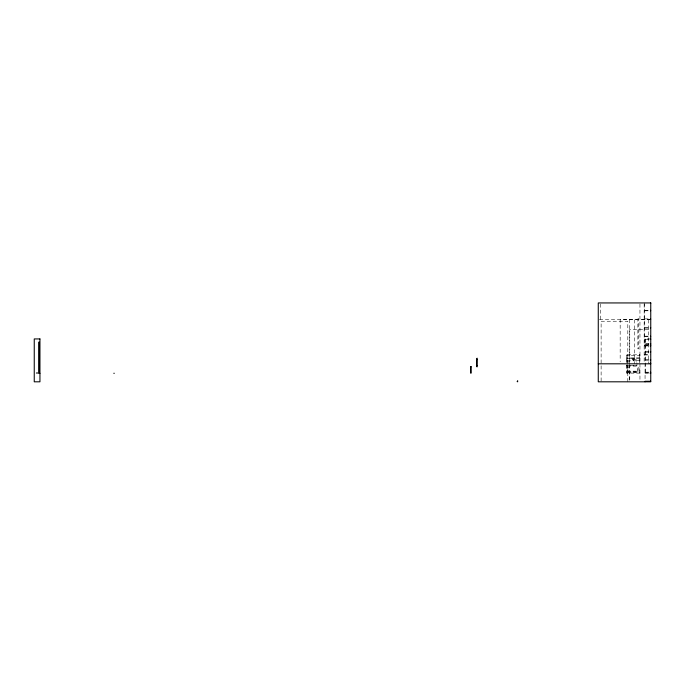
<?xml version="1.0" encoding="UTF-8"?>
<svg xmlns="http://www.w3.org/2000/svg" width="685" height="685" viewBox="0 0 685 685"><rect width="100%" height="100%" fill="white"/><g stroke="black" fill="none" stroke-linecap="round" stroke-linejoin="round"><path stroke-width="0.51" stroke-dasharray="3.42 2.57" d="M627.066 358.118L627.058 358.657L629.464 358.666L629.464 358.127L627.066 358.118L627.058 373.128M644.696 310.262L650.63 310.262M644.696 310.802L650.63 310.802M644.696 318.893L650.63 318.893M599.324 319.433L650.75 319.433M650.75 319.732L620.165 319.732L620.165 361.714M644.696 327.533L650.63 327.533M644.696 328.072L650.63 328.072M648.652 329.331L629.763 329.331L629.763 381.81M644.696 336.172L650.63 336.172M644.696 336.712L650.63 336.712M650.656 338.929L645.056 338.929L645.056 379.713M645.595 339.469L650.656 339.469M645.595 343.579L650.656 343.579M645.595 344.118L650.656 344.118M644.696 344.803L650.63 344.803M644.157 345.343L650.75 345.343M645.056 345.822L650.75 345.822M644.157 345.882L648.866 345.882M645.595 351.61L650.656 351.61M645.595 352.15L650.656 352.15M644.157 354.428L650.211 354.428M644.157 354.967L650.211 354.967M639.653 357.972L626.758 358.118M639.953 358.118L626.458 358.118L626.158 354.821L639.953 354.821L639.653 358.118L639.653 354.821M633.06 359.317L639.953 359.317M645.595 359.651L650.656 359.651M645.595 360.19L650.656 360.19M639.953 360.438L633.06 360.515L633.06 357.972M627.058 360.815L636.956 360.815L636.956 365.644L626.518 365.619M627.058 361.808L628.051 361.808L627.058 362.048M627.058 365.285L636.956 365.285M626.518 365.679L627.058 365.679M627.058 366.141L638.155 366.141L638.155 372.092L627.058 372.092M627.058 367.126L628.051 367.126L627.058 367.365M639.953 368.795L639.413 368.795L639.413 372.589M627.058 370.859L628.051 371.099M627.058 371.099L638.155 371.193M638.155 371.253L637.615 371.253L637.615 366.141M627.058 371.732L638.155 371.732M645.595 372.186L650.656 372.186M645.056 372.434L645.595 372.434M627.058 372.589L639.953 372.589M36.151 372.726L38.052 372.726M645.056 372.7L650.75 372.726M639.953 373.128L626.518 373.128L626.518 358.161M36.074 373.265L38.822 373.265M645.056 373.265L649.62 373.265M648.352 319.732L648.352 363.812M645.595 338.929L645.595 372.726M644.696 302.984L644.696 345.343M644.157 304.012L644.157 361.68M639.953 304.012L639.953 379.678M639.807 354.821L639.807 355.72L626.313 355.72L626.313 354.821M639.413 360.438L639.413 362.836M636.416 361.706L636.416 362.142M634.259 319.732L634.259 363.812M634.053 358.118L634.053 359.616L632.366 359.616L632.366 357.972M633.205 358.118L633.205 359.616M629.609 319.433L629.609 363.838M629.609 364.891L629.609 381.81M627.811 381.81L627.811 321.239L601.122 321.239L601.122 381.81M600.377 303.977L600.377 319.433M627.862 361.868L628.299 361.988L627.862 361.868M627.862 367.194L628.299 367.306L627.862 367.194M627.862 370.927L628.299 371.039L627.862 370.927M638.754 318.833L637.855 318.833L637.855 348.819L638.754 348.819L638.754 318.833"/><path stroke-width="1.03" d="M650.211 345.882L650.75 345.882M477.128 358.161L477.128 366.877L476.64 366.578M477.128 359.36L476.64 359.06M650.211 363.273L650.75 363.273M598.27 363.812L650.75 363.812M477.128 365.619L476.589 365.619L476.666 359.034M471.083 366.578L471.134 373.128L470.595 373.128L470.595 366.578L471.083 366.8M39.944 373.265L38.822 373.265L38.822 342.08L39.345 342.08L39.345 373.265M650.151 373.265L650.75 373.265M517.637 380.612L517.689 381.81L517.098 381.511M650.75 381.271L645.056 381.271L645.056 381.81M650.63 302.941L650.63 303.481M650.63 310.262L650.63 310.802M650.63 318.893L650.63 319.433M650.63 327.533L650.63 328.072M650.63 336.172L650.63 336.712M650.656 338.929L650.656 339.469M650.656 343.579L650.656 344.118M650.63 344.803L650.63 345.343M650.656 351.61L650.656 352.15M650.656 359.651L650.656 360.19M650.656 372.186L650.656 372.726M114.318 373.265L113.787 373.265M650.75 302.941L598.27 302.941L598.27 381.81L650.75 381.81L650.75 302.941M39.944 338.929L34.25 338.929L34.25 381.81L39.944 381.81L39.944 338.929"/></g></svg>
